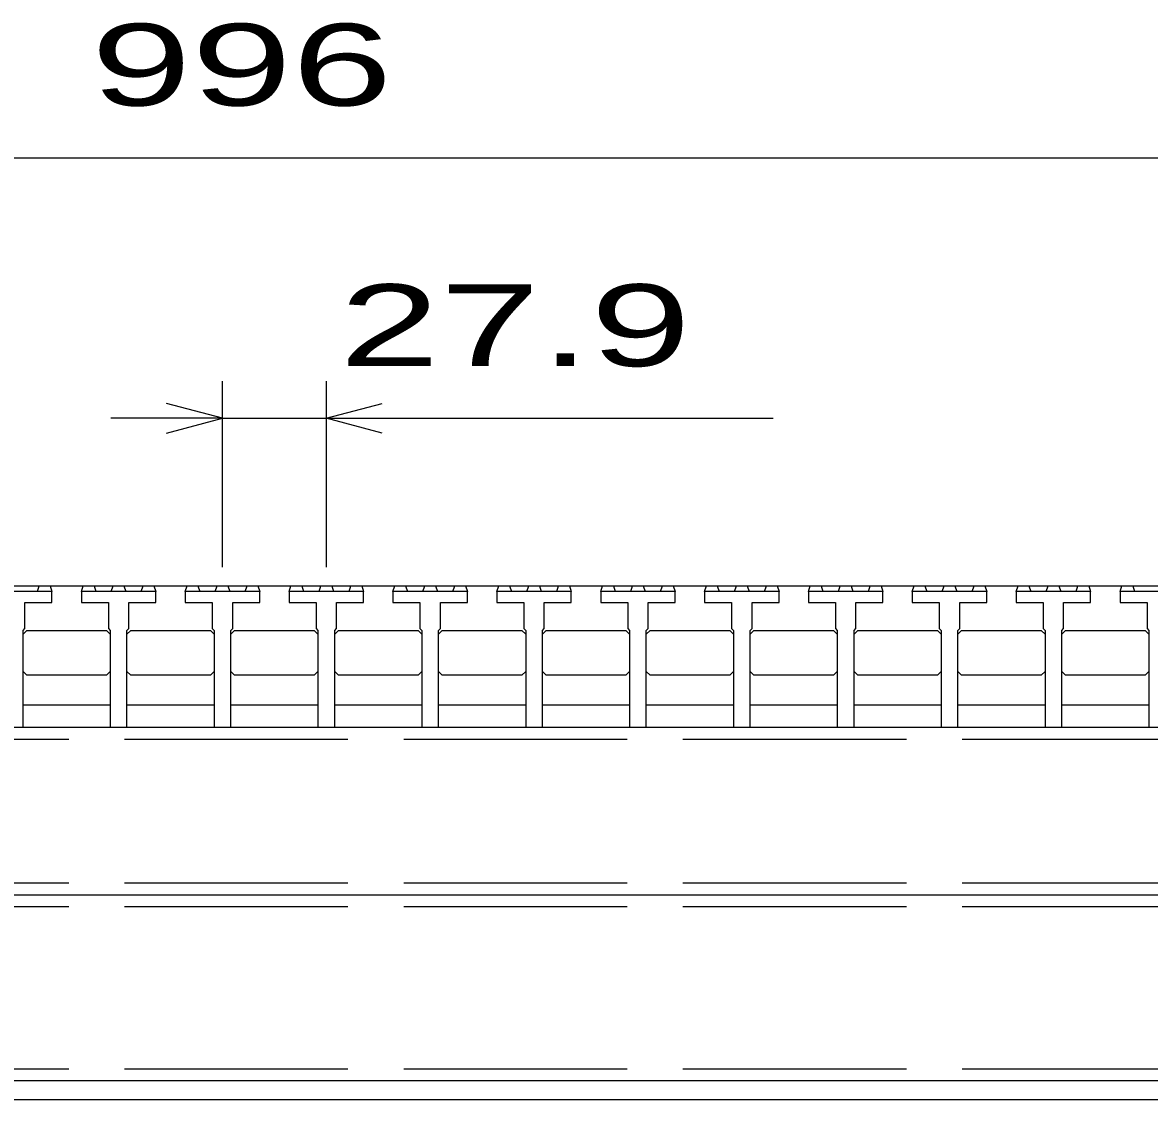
# Model space of a CAD drawing. Units: millimetres, scale not verified. Extents: x -1820 to 1731, y -1282 to 1054.
# Drawn here: x -988.4 to -685.7, y -773.5 to -484.2 of the extents above; entities that cross this region are included whole.
import ezdxf
from ezdxf.enums import TextEntityAlignment as Align

# ---------------------------------------------------------------- set-up
doc = ezdxf.new("R2010")
doc.units = ezdxf.units.MM
doc.header["$LTSCALE"] = 10
doc.linetypes.add('DASHED', pattern=[7.5, 6, -1.5])
doc.layers.add('16', color=3, linetype='Continuous', lineweight=25)
doc.layers.add('22', color=2, linetype='Continuous', lineweight=25)
doc.styles.add('ベクトル', font='')
doc.styles.get('ベクトル').set_extended_font_data('ベクトル')

msp = doc.modelspace()

# ---------------------------------------------------------------- linework, layer by layer
at = {"layer": '16'}
for p, q in [((-1419, -635.5), (-423, -635.5)), ((-984.4, -637), (-983.9, -635.5)), ((-983.9, -635.5), (-981, -635.5)), ((-981, -635.5), (-980.5, -637)), ((-972.6, -637), (-972.1, -635.5)), ((-972.1, -635.5), (-969.2, -635.5)), ((-969.2, -635.5), (-968.7, -637)), ((-964.55, -637), (-964.05, -635.5)), ((-964.05, -635.5), (-961.15, -635.5)), ((-961.15, -635.5), (-960.65, -637)), ((-956.5, -637), (-956, -635.5)), ((-956, -635.5), (-953.1, -635.5)), ((-953.1, -635.5), (-952.6, -637)), ((-944.7, -637), (-944.2, -635.5)), ((-944.2, -635.5), (-941.3, -635.5)), ((-941.3, -635.5), (-940.8, -637)), ((-936.65, -637), (-936.15, -635.5)), ((-936.15, -635.5), (-933.25, -635.5)), ((-933.25, -635.5), (-932.75, -637)), ((-928.6, -637), (-928.1, -635.5)), ((-928.1, -635.5), (-925.2, -635.5)), ((-925.2, -635.5), (-924.7, -637)), ((-916.8, -637), (-916.3, -635.5)), ((-916.3, -635.5), (-913.4, -635.5)), ((-913.4, -635.5), (-912.9, -637)), ((-908.75, -637), (-908.25, -635.5)), ((-908.25, -635.5), (-905.35, -635.5)), ((-905.35, -635.5), (-904.85, -637)), ((-900.7, -637), (-900.2, -635.5)), ((-900.2, -635.5), (-897.3, -635.5)), ((-897.3, -635.5), (-896.8, -637)), ((-888.9, -637), (-888.4, -635.5)), ((-888.4, -635.5), (-885.5, -635.5)), ((-885.5, -635.5), (-885, -637)), ((-880.85, -637), (-880.35, -635.5)), ((-880.35, -635.5), (-877.45, -635.5)), ((-877.45, -635.5), (-876.95, -637)), ((-872.8, -637), (-872.3, -635.5)), ((-872.3, -635.5), (-869.4, -635.5)), ((-869.4, -635.5), (-868.9, -637)), ((-861, -637), (-860.5, -635.5)), ((-860.5, -635.5), (-857.6, -635.5)), ((-857.6, -635.5), (-857.1, -637)), ((-852.95, -637), (-852.45, -635.5)), ((-852.45, -635.5), (-849.55, -635.5)), ((-849.55, -635.5), (-849.05, -637)), ((-844.9, -637), (-844.4, -635.5)), ((-844.4, -635.5), (-841.5, -635.5)), ((-841.5, -635.5), (-841, -637)), ((-833.1, -637), (-832.6, -635.5)), ((-832.6, -635.5), (-829.7, -635.5)), ((-829.7, -635.5), (-829.2, -637)), ((-825.05, -637), (-824.55, -635.5)), ((-824.55, -635.5), (-821.65, -635.5)), ((-821.65, -635.5), (-821.15, -637)), ((-817, -637), (-816.5, -635.5)), ((-816.5, -635.5), (-813.6, -635.5)), ((-813.6, -635.5), (-813.1, -637)), ((-805.2, -637), (-804.7, -635.5)), ((-804.7, -635.5), (-801.8, -635.5)), ((-801.8, -635.5), (-801.3, -637)), ((-797.15, -637), (-796.65, -635.5)), ((-796.65, -635.5), (-793.75, -635.5)), ((-793.75, -635.5), (-793.25, -637)), ((-789.1, -637), (-788.6, -635.5)), ((-788.6, -635.5), (-785.7, -635.5)), ((-785.7, -635.5), (-785.2, -637)), ((-777.3, -637), (-776.8, -635.5)), ((-776.8, -635.5), (-773.9, -635.5)), ((-773.9, -635.5), (-773.4, -637)), ((-769.25, -637), (-768.75, -635.5)), ((-768.75, -635.5), (-765.85, -635.5)), ((-765.85, -635.5), (-765.35, -637)), ((-761.2, -637), (-760.7, -635.5)), ((-760.7, -635.5), (-757.8, -635.5)), ((-757.8, -635.5), (-757.3, -637)), ((-749.4, -637), (-748.9, -635.5)), ((-748.9, -635.5), (-746, -635.5)), ((-746, -635.5), (-745.5, -637)), ((-741.35, -637), (-740.85, -635.5)), ((-740.85, -635.5), (-737.95, -635.5)), ((-737.95, -635.5), (-737.45, -637)), ((-733.3, -637), (-732.8, -635.5)), ((-732.8, -635.5), (-729.9, -635.5)), ((-729.9, -635.5), (-729.4, -637)), ((-721.5, -637), (-721, -635.5)), ((-721, -635.5), (-718.1, -635.5)), ((-718.1, -635.5), (-717.6, -637)), ((-713.45, -637), (-712.95, -635.5)), ((-712.95, -635.5), (-710.05, -635.5)), ((-710.05, -635.5), (-709.55, -637)), ((-705.4, -637), (-704.9, -635.5)), ((-704.9, -635.5), (-702, -635.5)), ((-702, -635.5), (-701.5, -637)), ((-693.6, -637), (-693.1, -635.5)), ((-693.1, -635.5), (-690.2, -635.5)), ((-690.2, -635.5), (-689.7, -637)), ((-980.5, -637), (-1000.5, -637)), ((-980.5, -640), (-980.5, -637)), ((-972.6, -637), (-972.6, -640)), ((-952.6, -637), (-972.6, -637)), ((-952.6, -640), (-952.6, -637)), ((-944.7, -637), (-944.7, -640)), ((-924.7, -637), (-944.7, -637)), ((-924.7, -640), (-924.7, -637)), ((-916.8, -637), (-916.8, -640)), ((-896.8, -637), (-916.8, -637)), ((-896.8, -640), (-896.8, -637)), ((-888.9, -637), (-888.9, -640)), ((-868.9, -637), (-888.9, -637)), ((-868.9, -640), (-868.9, -637)), ((-861, -637), (-861, -640)), ((-841, -637), (-861, -637)), ((-841, -640), (-841, -637)), ((-833.1, -637), (-833.1, -640)), ((-813.1, -637), (-833.1, -637)), ((-813.1, -640), (-813.1, -637)), ((-805.2, -637), (-805.2, -640)), ((-785.2, -637), (-805.2, -637)), ((-785.2, -640), (-785.2, -637)), ((-777.3, -637), (-777.3, -640)), ((-757.3, -637), (-777.3, -637)), ((-757.3, -640), (-757.3, -637)), ((-749.4, -637), (-749.4, -640)), ((-729.4, -637), (-749.4, -637)), ((-729.4, -640), (-729.4, -637)), ((-721.5, -637), (-721.5, -640)), ((-701.5, -637), (-721.5, -637)), ((-701.5, -640), (-701.5, -637)), ((-693.6, -637), (-693.6, -640)), ((-673.6, -637), (-693.6, -637)), ((-987.75, -647), (-987.75, -640)), ((-987.75, -640), (-980.5, -640)), ((-972.6, -640), (-965.35, -640)), ((-965.35, -640), (-965.35, -647)), ((-959.85, -647), (-959.85, -640)), ((-959.85, -640), (-952.6, -640)), ((-944.7, -640), (-937.45, -640)), ((-937.45, -640), (-937.45, -647)), ((-931.95, -647), (-931.95, -640)), ((-931.95, -640), (-924.7, -640)), ((-916.8, -640), (-909.55, -640)), ((-909.55, -640), (-909.55, -647)), ((-904.05, -647), (-904.05, -640)), ((-904.05, -640), (-896.8, -640)), ((-888.9, -640), (-881.65, -640)), ((-881.65, -640), (-881.65, -647)), ((-876.15, -647), (-876.15, -640)), ((-876.15, -640), (-868.9, -640)), ((-861, -640), (-853.75, -640)), ((-853.75, -640), (-853.75, -647)), ((-848.25, -647), (-848.25, -640)), ((-848.25, -640), (-841, -640)), ((-833.1, -640), (-825.85, -640)), ((-825.85, -640), (-825.85, -647)), ((-820.35, -647), (-820.35, -640)), ((-820.35, -640), (-813.1, -640)), ((-805.2, -640), (-797.95, -640)), ((-797.95, -640), (-797.95, -647)), ((-792.45, -647), (-792.45, -640)), ((-792.45, -640), (-785.2, -640)), ((-777.3, -640), (-770.05, -640)), ((-770.05, -640), (-770.05, -647)), ((-764.55, -647), (-764.55, -640)), ((-764.55, -640), (-757.3, -640)), ((-749.4, -640), (-742.15, -640)), ((-742.15, -640), (-742.15, -647)), ((-736.65, -647), (-736.65, -640)), ((-736.65, -640), (-729.4, -640)), ((-721.5, -640), (-714.25, -640)), ((-714.25, -640), (-714.25, -647)), ((-708.75, -647), (-708.75, -640)), ((-708.75, -640), (-701.5, -640)), ((-693.6, -640), (-686.35, -640)), ((-686.35, -640), (-686.35, -647)), ((-988.25, -647.5), (-987.75, -647)), ((-988.25, -673.5), (-988.25, -647.5)), ((-988.25, -648.5), (-987.25, -647.5)), ((-987.25, -647.5), (-965.85, -647.5)), ((-965.85, -647.5), (-964.85, -648.5)), ((-965.35, -647), (-964.85, -647.5)), ((-964.85, -647.5), (-964.85, -673.5)), ((-960.35, -647.5), (-959.85, -647)), ((-960.35, -673.5), (-960.35, -647.5)), ((-960.35, -648.5), (-959.35, -647.5)), ((-959.35, -647.5), (-937.95, -647.5)), ((-937.95, -647.5), (-936.95, -648.5)), ((-937.45, -647), (-936.95, -647.5)), ((-936.95, -647.5), (-936.95, -673.5)), ((-932.45, -647.5), (-931.95, -647)), ((-932.45, -673.5), (-932.45, -647.5)), ((-932.45, -648.5), (-931.45, -647.5)), ((-931.45, -647.5), (-910.05, -647.5)), ((-910.05, -647.5), (-909.05, -648.5)), ((-909.55, -647), (-909.05, -647.5)), ((-909.05, -647.5), (-909.05, -673.5)), ((-904.55, -647.5), (-904.05, -647)), ((-904.55, -673.5), (-904.55, -647.5)), ((-904.55, -648.5), (-903.55, -647.5)), ((-903.55, -647.5), (-882.15, -647.5)), ((-882.15, -647.5), (-881.15, -648.5)), ((-881.65, -647), (-881.15, -647.5)), ((-881.15, -647.5), (-881.15, -673.5)), ((-876.65, -647.5), (-876.15, -647)), ((-876.65, -673.5), (-876.65, -647.5)), ((-876.65, -648.5), (-875.65, -647.5)), ((-875.65, -647.5), (-854.25, -647.5)), ((-854.25, -647.5), (-853.25, -648.5)), ((-853.75, -647), (-853.25, -647.5)), ((-853.25, -647.5), (-853.25, -673.5)), ((-848.75, -647.5), (-848.25, -647)), ((-848.75, -673.5), (-848.75, -647.5)), ((-848.75, -648.5), (-847.75, -647.5)), ((-847.75, -647.5), (-826.35, -647.5)), ((-826.35, -647.5), (-825.35, -648.5)), ((-825.85, -647), (-825.35, -647.5)), ((-825.35, -647.5), (-825.35, -673.5)), ((-820.85, -647.5), (-820.35, -647)), ((-820.85, -673.5), (-820.85, -647.5)), ((-820.85, -648.5), (-819.85, -647.5)), ((-819.85, -647.5), (-798.45, -647.5)), ((-798.45, -647.5), (-797.45, -648.5)), ((-797.95, -647), (-797.45, -647.5)), ((-797.45, -647.5), (-797.45, -673.5)), ((-792.95, -647.5), (-792.45, -647)), ((-792.95, -673.5), (-792.95, -647.5)), ((-792.95, -648.5), (-791.95, -647.5)), ((-791.95, -647.5), (-770.55, -647.5)), ((-770.55, -647.5), (-769.55, -648.5)), ((-770.05, -647), (-769.55, -647.5)), ((-769.55, -647.5), (-769.55, -673.5)), ((-765.05, -647.5), (-764.55, -647)), ((-765.05, -673.5), (-765.05, -647.5)), ((-765.05, -648.5), (-764.05, -647.5)), ((-764.05, -647.5), (-742.65, -647.5)), ((-742.65, -647.5), (-741.65, -648.5)), ((-742.15, -647), (-741.65, -647.5)), ((-741.65, -647.5), (-741.65, -673.5)), ((-737.15, -647.5), (-736.65, -647)), ((-737.15, -673.5), (-737.15, -647.5)), ((-737.15, -648.5), (-736.15, -647.5)), ((-736.15, -647.5), (-714.75, -647.5)), ((-714.75, -647.5), (-713.75, -648.5)), ((-714.25, -647), (-713.75, -647.5)), ((-713.75, -647.5), (-713.75, -673.5)), ((-709.25, -647.5), (-708.75, -647)), ((-709.25, -673.5), (-709.25, -647.5)), ((-709.25, -648.5), (-708.25, -647.5)), ((-708.25, -647.5), (-686.85, -647.5)), ((-686.85, -647.5), (-685.85, -648.5)), ((-686.35, -647), (-685.85, -647.5)), ((-685.85, -647.5), (-685.85, -673.5)), ((-987.25, -659.5), (-988.25, -658.5)), ((-965.85, -659.5), (-987.25, -659.5)), ((-964.85, -658.5), (-965.85, -659.5)), ((-959.35, -659.5), (-960.35, -658.5)), ((-937.95, -659.5), (-959.35, -659.5)), ((-936.95, -658.5), (-937.95, -659.5)), ((-931.45, -659.5), (-932.45, -658.5)), ((-910.05, -659.5), (-931.45, -659.5)), ((-909.05, -658.5), (-910.05, -659.5)), ((-903.55, -659.5), (-904.55, -658.5)), ((-882.15, -659.5), (-903.55, -659.5)), ((-881.15, -658.5), (-882.15, -659.5)), ((-875.65, -659.5), (-876.65, -658.5)), ((-854.25, -659.5), (-875.65, -659.5)), ((-853.25, -658.5), (-854.25, -659.5)), ((-847.75, -659.5), (-848.75, -658.5)), ((-826.35, -659.5), (-847.75, -659.5)), ((-825.35, -658.5), (-826.35, -659.5)), ((-819.85, -659.5), (-820.85, -658.5)), ((-798.45, -659.5), (-819.85, -659.5)), ((-797.45, -658.5), (-798.45, -659.5)), ((-791.95, -659.5), (-792.95, -658.5)), ((-770.55, -659.5), (-791.95, -659.5)), ((-769.55, -658.5), (-770.55, -659.5)), ((-764.05, -659.5), (-765.05, -658.5)), ((-742.65, -659.5), (-764.05, -659.5)), ((-741.65, -658.5), (-742.65, -659.5)), ((-736.15, -659.5), (-737.15, -658.5)), ((-714.75, -659.5), (-736.15, -659.5)), ((-713.75, -658.5), (-714.75, -659.5)), ((-708.25, -659.5), (-709.25, -658.5)), ((-686.85, -659.5), (-708.25, -659.5)), ((-685.85, -658.5), (-686.85, -659.5)), ((-988.25, -667.5), (-964.85, -667.5)), ((-960.35, -667.5), (-936.95, -667.5)), ((-932.45, -667.5), (-909.05, -667.5)), ((-904.55, -667.5), (-881.15, -667.5)), ((-876.65, -667.5), (-853.25, -667.5)), ((-848.75, -667.5), (-825.35, -667.5)), ((-820.85, -667.5), (-797.45, -667.5)), ((-792.95, -667.5), (-769.55, -667.5)), ((-765.05, -667.5), (-741.65, -667.5)), ((-737.15, -667.5), (-713.75, -667.5)), ((-709.25, -667.5), (-685.85, -667.5)), ((-1411, -673.5), (-431, -673.5)), ((-992.75, -673.5), (-988.25, -673.5)), ((-964.85, -673.5), (-960.35, -673.5)), ((-936.95, -673.5), (-932.45, -673.5)), ((-909.05, -673.5), (-904.55, -673.5)), ((-881.15, -673.5), (-876.65, -673.5)), ((-853.25, -673.5), (-848.75, -673.5)), ((-825.35, -673.5), (-820.85, -673.5)), ((-797.45, -673.5), (-792.95, -673.5)), ((-769.55, -673.5), (-765.05, -673.5)), ((-741.65, -673.5), (-737.15, -673.5)), ((-713.75, -673.5), (-709.25, -673.5)), ((-685.85, -673.5), (-681.35, -673.5)), ((-1411, -718.5), (-431, -718.5)), ((-431, -768.5), (-1411, -768.5)), ((-1411, -773.5), (-431, -773.5))]:
    msp.add_line(p, q, dxfattribs=at)
at = {"layer": '16', "linetype": 'DASHED'}
for p, q in [((-1411, -676.7), (-431, -676.7)), ((-1411, -715.3), (-431, -715.3)), ((-1411, -721.7), (-431, -721.7)), ((-1411, -765.3), (-431, -765.3))]:
    msp.add_line(p, q, dxfattribs=at)
at = {"layer": '22', "color": 4}
for p, q in [((-1419, -520.5), (-423, -520.5)), ((-934.7, -630.5), (-934.7, -580.5)), ((-906.8, -580.5), (-906.8, -630.5)), ((-934.7, -590.5), (-949.7, -586.5)), ((-906.8, -590.5), (-891.8, -586.5)), ((-934.7, -590.5), (-964.7, -590.5)), ((-949.7, -594.5), (-934.7, -590.5)), ((-934.7, -590.5), (-906.8, -590.5)), ((-891.8, -594.5), (-906.8, -590.5)), ((-906.8, -590.5), (-786.8, -590.5))]:
    msp.add_line(p, q, dxfattribs=at)

# ---------------------------------------------------------------- texts
at = {"layer": '22', "style": 'ベクトル', "width": 1.65}
for s, p in [(' 996 ', (-983.5, -495.5)), (' 27.9 ', (-916.8, -565.5))]:
    msp.add_text(s, height=21.99, dxfattribs=at).set_placement(p, align=Align.MIDDLE_LEFT)

doc.saveas('drawing.dxf')
